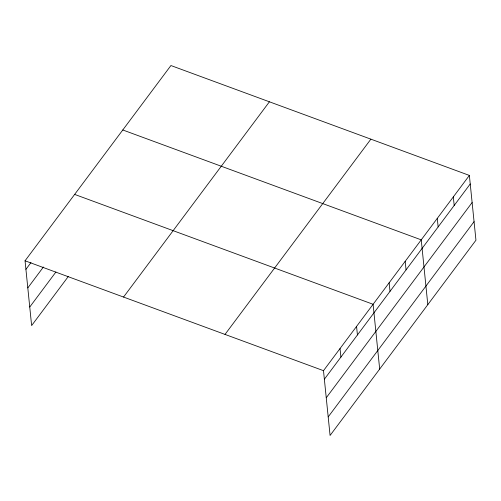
<?xml version="1.0" encoding="UTF-8"?>
<svg xmlns="http://www.w3.org/2000/svg" width="501" height="501" viewBox="0 0 501 501"><rect width="100%" height="100%" fill="white"/><g stroke="black" fill="none" stroke-linecap="round" stroke-linejoin="round"><path stroke-width="0.75" d="M68.368 276.402L31.632 325.581L25.05 260.796L170.922 65.537L469.368 175.419L475.95 240.204L330.078 435.463L323.496 370.677L469.368 175.419M25.92 269.344L30.968 262.587M27.805 287.906L43.418 267.002M29.747 307.025L55.924 271.987M123.54 297.055L269.413 101.797M225.012 334.417L370.884 139.159M324.366 379.226L470.239 183.967M326.251 397.781L472.124 202.529M328.193 416.901L474.065 221.649M122.783 129.972L421.235 239.854L427.81 304.639M74.649 194.407L373.095 304.289L379.677 369.074M25.05 260.796L323.496 370.677M453.324 196.899L454.194 205.448M437.279 218.373L438.143 226.928M405.184 261.334L406.054 269.882M389.139 282.815L390.01 291.363M356.562 326.42L357.432 334.969M340.029 348.546L340.899 357.1"/></g></svg>
